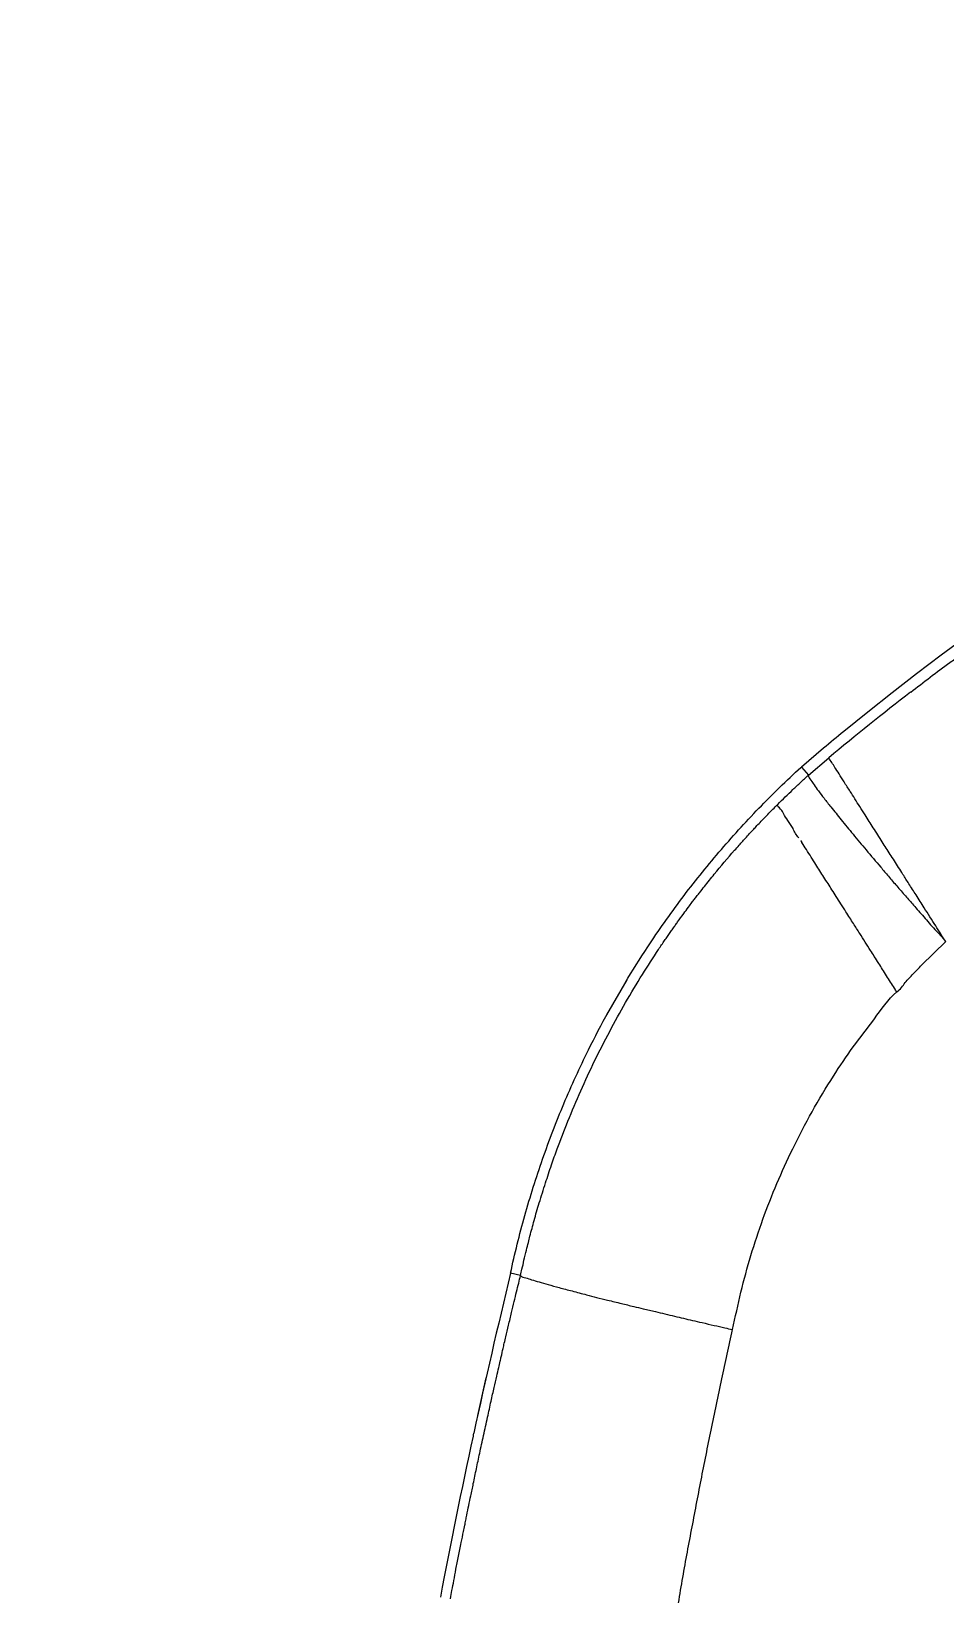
# Model space of a CAD drawing. Header units: millimetres. Extents: x 1145859089 to 1147511753, y -1047484727 to -1047247487.
# Drawn here: x 1146327432 to 1146327518.4, y -1047437916.6 to -1047437768.9 of the extents above; entities that cross this region are included whole.
import ezdxf
from ezdxf.xclip import XClip

# ---------------------------------------------------------------- set-up
doc = ezdxf.new("R2010")
doc.units = ezdxf.units.MM
doc.header["$LTSCALE"] = 100
doc.header["$MEASUREMENT"] = 0
doc.header["$XCLIPFRAME"] = 2
doc.linetypes.add('CENTERX2', pattern=[4, 2.5, -0.5, 0.5, -0.5])
doc.layers.get('0').update_dxf_attribs({"linetype": 'CONTINUOUS'})
for name, color, linetype in [('L-지중매입', 3, 'CENTERX2'), ('XREF', 135, 'CONTINUOUS'), ('단지배치도$0$W240910', 135, 'CONTINUOUS')]:
    doc.layers.add(name, color=color, linetype=linetype)

# ---------------------------------------------------------------- blocks, each defined once
blk = doc.blocks.new('단지배치도$0$zw$9902')
at = {"layer": '단지배치도$0$W240910', "linetype": 'ByBlock', "ltscale": 20}
for p, q in [((58846.73, -66456.82), (58844.37, -66458.55)), ((58844.37, -66458.55), (58842.03, -66460.32)), ((58842.03, -66460.32), (58839.72, -66462.11)), ((58839.72, -66462.11), (58837.42, -66463.92)), ((58837.42, -66463.92), (58835.15, -66465.77)), ((58833.24, -66467.35), (58831.15, -66469.12)), ((58831.82, -66469.88), (58833.74, -66468.26)), ((58831.11, -66469.15), (58831.15, -66469.12)), ((58831.15, -66469.12), (58831.82, -66469.88)), ((58842.51, -66487.84), (58844.79, -66485.62)), ((58814.65, -66489.22), (58812.74, -66492.54)), ((58804.6, -66517.16), (58803.66, -66516.94)), ((58801.33, -66526.85), (58800.54, -66530.4)), ((58800.14, -66532.21), (58800.11, -66532.35)), ((58800.17, -66532.06), (58800.14, -66532.21))]:
    blk.add_line(p, q, dxfattribs=at)
at = {"layer": '단지배치도$0$W240910'}
for radius in [11431.38, 11931.38]:
    blk.add_arc((57394.29, -57699.4), radius, 251.62775, 321.418131, dxfattribs=at)
at = {"layer": '단지배치도$0$W240910', "linetype": 'ByBlock', "ltscale": 20}
for centre, radius, start, end in [((58993.21, -66659.1), 248.7, 127.5968, 129.8812), ((59004.6, -66672.22), 267.09, 129.3777, 129.91), ((59395.36, -66661.35), 609.06, 166.28469, 167.74428), ((59395.36, -66661.35), 609.06, 167.7725, 169.23201)]:
    blk.add_arc(centre, radius, start, end, dxfattribs=at)
for points, start_tangent, end_tangent in [([(58841.48, -66462.05), (58845.19, -66459.24), (58846.14, -66458.55), (58846.44, -66458.32), (58846.89, -66458), (58847.45, -66457.59), (58849, -66456.48), (58851.54, -66454.7)], (0.792546, 0.609812), (0.821994, 0.569495)), ([(58844.79, -66485.62), (58843.85, -66484.13), (58842.76, -66482.42), (58841.99, -66481.21), (58841.31, -66480.15), (58840.75, -66479.26), (58840.34, -66478.62), (58839.94, -66477.99), (58839.55, -66477.37), (58839.17, -66476.78), (58838.8, -66476.2), (58837.95, -66474.86), (58837.18, -66473.65), (58836.67, -66472.86), (58836.2, -66472.12), (58835.77, -66471.43), (58835.19, -66470.53), (58834.71, -66469.77), (58834.32, -66469.15), (58834.02, -66468.69), (58833.74, -66468.26)], (-0.533957, 0.845512), (-0.561859, 0.827233)), ([(58814.49, -66489.5), (58816.62, -66486.12), (58819.85, -66481.54), (58823.36, -66477.17), (58827.13, -66473.02), (58831.11, -66469.15)], (0.513606, 0.858026), (0.738686, 0.67405)), ([(58828.91, -66472.65), (58830.35, -66471.25), (58831.09, -66470.55), (58831.45, -66470.22), (58831.82, -66469.88)], (0.708532, 0.705678), (0.739301, 0.673376)), ([(58831.82, -66469.88), (58832.05, -66470.36), (58832.35, -66470.8), (58832.76, -66471.38), (58833.29, -66472.07), (58833.93, -66472.89)], (-0.129232, -0.991614), (0.654299, -0.756236)), ([(58814.53, -66491.38), (58816.13, -66488.72), (58817.65, -66486.36), (58817.94, -66485.92), (58818.22, -66485.51), (58818.49, -66485.12), (58818.75, -66484.75), (58819, -66484.4), (58819.23, -66484.07), (58819.45, -66483.76), (58820.03, -66482.97), (58820.48, -66482.36), (58820.81, -66481.92), (58821.06, -66481.6), (58821.31, -66481.27), (58821.54, -66480.98), (58821.99, -66480.4), (58822.92, -66479.25), (58824.83, -66476.99), (58825.27, -66476.5), (58825.6, -66476.13), (58826.32, -66475.34), (58826.66, -66474.98), (58826.95, -66474.66), (58827.34, -66474.25), (58827.62, -66473.96), (58828.08, -66473.49), (58828.45, -66473.11), (58828.91, -66472.65)], (0.497609, 0.867402), (0.709183, 0.705025)), ([(58830.91, -66475.8), (58830.36, -66474.94), (58829.87, -66474.17), (58829.48, -66473.56), (58829.19, -66473.1), (58828.91, -66472.65)], (-0.731748, 0.681576), (0.561532, 0.827455)), ([(58833.93, -66472.89), (58834.91, -66474.11), (58836.03, -66475.47), (58837.27, -66476.95), (58838.65, -66478.58), (58839.38, -66479.44), (58840.17, -66480.36), (58840.99, -66481.3), (58841.74, -66482.16), (58842.71, -66483.27), (58843.77, -66484.47), (58844.79, -66485.62)], (0.654299, -0.756236), (0.589834, -0.807524)), ([(58831.2, -66476.26), (58830.91, -66475.8)], (-0.53711, 0.843512), (-0.731748, 0.681576)), ([(58840.18, -66490.37), (58839.96, -66490.02), (58839.58, -66489.44), (58839.2, -66488.84), (58838.83, -66488.24), (58838.46, -66487.67), (58838.04, -66487.01), (58837.69, -66486.46), (58837.18, -66485.66), (58836.66, -66484.84), (58836.08, -66483.92), (58835.72, -66483.37), (58835.36, -66482.8), (58834.89, -66482.06), (58834.44, -66481.36), (58834.04, -66480.72), (58833.67, -66480.14), (58833.28, -66479.53), (58832.9, -66478.93), (58832.52, -66478.34), (58832.08, -66477.64), (58831.62, -66476.92), (58831.2, -66476.26)], (-0.722682, 0.691181), (-0.53711, 0.843512)), ([(58840.18, -66490.37), (58840.97, -66489.48), (58841.72, -66488.67), (58842.51, -66487.84)], (0.825912, 0.563799), (0.689743, 0.724054)), ([(58824.65, -66522.28), (58825.44, -66518.73), (58826.38, -66515.28), (58827.52, -66511.84), (58828.84, -66508.47), (58830.33, -66505.2), (58832.16, -66501.69), (58834.19, -66498.32), (58836.05, -66495.57), (58838.05, -66492.92), (58840.18, -66490.37)], (0.208559, 0.97801), (0.765814, 0.643062)), ([(58804.6, -66517.16), (58804.74, -66516.56), (58804.93, -66515.73), (58805.16, -66514.76), (58805.34, -66514.05), (58805.49, -66513.44), (58805.69, -66512.71), (58805.89, -66511.97), (58806.37, -66510.31), (58806.97, -66508.41), (58807.53, -66506.72), (58808.07, -66505.21), (58809.08, -66502.59), (58810.29, -66499.72), (58811.61, -66496.89), (58813.03, -66494.1), (58814.53, -66491.38)], (0.208987, 0.977918), (0.497609, 0.867402)), ([(58803.66, -66516.94), (58805.01, -66511.5), (58806.69, -66506.16), (58808.7, -66500.93), (58811.03, -66495.83), (58812.91, -66492.24)], (0.209964, 0.977709), (0.483379, 0.875411)), ([(58797.97, -66547.71), (58798.12, -66546.92), (58798.3, -66545.99), (58798.5, -66544.92), (58798.74, -66543.7), (58799, -66542.41), (58799.21, -66541.36), (58799.33, -66540.77), (58799.43, -66540.28), (58799.52, -66539.82), (58799.71, -66538.89), (58799.9, -66537.99), (58800.14, -66536.83), (58800.43, -66535.43), (58800.74, -66533.96), (58801.11, -66532.29), (58801.49, -66530.55), (58801.82, -66529.03), (58802.11, -66527.75), (58802.35, -66526.69), (58802.54, -66525.87), (58802.68, -66525.27), (58802.78, -66524.84), (58802.95, -66524.07), (58803.07, -66523.56), (58803.22, -66522.95), (58803.47, -66521.87), (58803.76, -66520.66), (58804, -66519.63), (58804.23, -66518.7), (58804.43, -66517.88), (58804.6, -66517.16)], (0.18631, 0.982491), (0.237958, 0.971275)), ([(58804.6, -66517.16), (58805.1, -66517.39), (58805.64, -66517.56), (58806.35, -66517.78), (58807.21, -66518.02), (58808.25, -66518.31), (58809.47, -66518.63), (58810.85, -66518.99), (58811.79, -66519.23), (58812.83, -66519.49), (58814.14, -66519.81), (58815.3, -66520.09), (58816.21, -66520.31), (58817.35, -66520.58), (58819.16, -66521.01), (58820.85, -66521.41), (58821.76, -66521.62), (58822.89, -66521.88), (58823.9, -66522.11), (58824.65, -66522.28)], (0.603722, -0.797195), (0.975923, -0.218117)), ([(58819.06, -66550.84), (58819.89, -66545.99), (58820.77, -66541.21), (58821.67, -66536.51), (58822.62, -66531.77), (58823.63, -66526.94), (58824.65, -66522.28)], (0.185873, 0.982574), (0.204706, 0.978823))]:
    blk.add_spline(points, degree=3, dxfattribs=dict(at, start_tangent=start_tangent, end_tangent=end_tangent))
blk = doc.blocks.new('단지배치도')
blk.add_blockref('단지배치도$0$zw$9902', (141034.19, 142437.16))

msp = doc.modelspace()

# ---------------------------------------------------------------- linework, layer by layer
at = {"layer": 'L-지중매입', "ltscale": 2}
msp.add_arc((1146292364.149594, -1047402174.186541, 0), 45716.750817, 303.4822833292, 333.0437788935, dxfattribs=at)

# ---------------------------------------------------------------- block references
at = {"layer": 'XREF'}
ref = msp.add_blockref('단지배치도', (1146127639.433662, -1047513806.462535), dxfattribs=at)
XClip(ref).set_block_clipping_path([(72982.4064819524, 34919.7593965302), (360382.4067475507, 255319.7593436702)])

doc.saveas('drawing.dxf')
